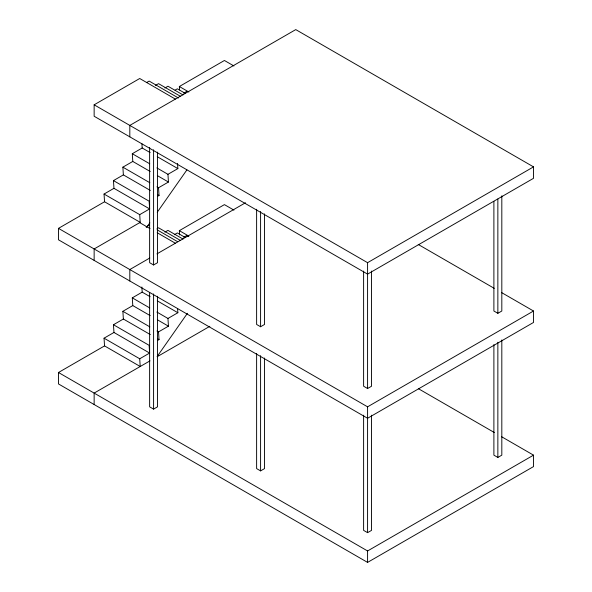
<?xml version="1.0" encoding="UTF-8"?>
<svg xmlns="http://www.w3.org/2000/svg" width="592" height="592" viewBox="0 0 592 592"><rect width="100%" height="100%" fill="white"/><g stroke="black" fill="none" stroke-linecap="round" stroke-linejoin="round"><path stroke-width="0.89" d="M146.646 227.38L149.82 222.844M157.235 212.262L186.88 169.919M157.235 356.399L187.412 313.301M129.811 136.848L129.811 125.408L295.756 29.6L533.518 166.877L533.518 178.31L367.58 274.118L94.143 116.254L94.143 104.814L139.719 78.507L175.38 99.093M146.846 82.399L149.132 81.074L178.451 98.006M155.489 85.411L158.538 83.65L180.73 96.466M164.902 87.986L167.95 86.225L183.009 94.92M179.568 89.947L179.346 86.513L224.42 60.488L233.936 65.978M175.077 90.117L177.363 88.8L185.289 93.373M183.727 93.136L186.776 91.375M150.22 171.51L132.786 161.446L132.29 153.72L142.191 148L150.116 152.573M150.316 190.439L123.373 174.884L122.877 167.159L132.786 161.446M113.96 188.323L104.051 194.043L139.719 214.637L149.621 208.917L113.96 188.323L113.464 180.604L123.373 174.884M501.498 292.529L533.518 311.015L533.518 322.455L367.58 418.263L58.482 239.804L58.482 228.364L104.547 201.768L140.215 222.355L94.143 248.958L94.143 260.391M156.858 167.906L167.95 174.314L177.859 168.594L177.526 163.444M156.954 186.835L158.538 187.753L168.446 182.033L167.95 174.314M157.509 196.352L159.033 195.478L158.538 187.753M146.083 226.98L149.132 225.219M157.013 228.675L158.538 227.794L180.73 240.604M164.902 232.123L167.95 230.369L183.009 239.057M179.62 234.943L179.346 230.651L224.42 204.625L233.936 210.116M174.314 234.698L177.363 232.937L185.289 237.518M183.727 237.274L186.776 235.512L188.36 236.43M149.798 258.008L129.811 269.545L129.811 280.985M156.932 253.887L245.488 202.76M149.621 147.489L149.621 262.685L153.587 264.972L157.546 262.685L157.546 152.1M150.22 315.647L132.786 305.583L132.29 297.857L142.191 292.137L150.116 296.718M150.316 334.584L123.373 319.021L122.877 311.303L132.786 305.583M113.96 332.467L104.051 338.187L139.719 358.774L149.621 353.054L113.96 332.467L113.464 324.742L123.373 319.021M501.542 436.689L533.518 455.152L533.518 466.592L367.58 562.4L58.482 383.942L58.482 372.501L104.547 345.906L140.215 366.5L139.719 358.774M156.858 312.043L167.95 318.452L177.859 312.731L177.585 308.439M156.954 330.98L158.538 331.89L168.446 326.17L167.95 318.452M157.509 340.496L159.033 339.616L158.538 331.89M149.991 360.854L94.143 393.095L94.143 404.536M157.169 356.71L209.827 326.31M94.143 104.814L367.58 262.678L533.518 166.877M256.617 209.265L256.617 324.453L260.584 326.747L264.543 324.453L264.543 213.875M149.621 292.552L149.621 406.822L153.587 409.109L157.546 406.822L157.546 296.237M363.614 271.04L363.614 386.228L367.58 388.515L371.539 386.228L371.539 271.04M493.891 201.354L493.891 311.015L497.857 313.301L501.816 311.015L501.816 195.826M58.482 228.364L367.58 406.822L533.518 311.015M256.617 353.402L256.617 468.598L260.584 470.884L264.543 468.598L264.543 358.012M363.614 415.177L363.614 530.373L367.58 532.659L371.539 530.373L371.539 415.177M493.891 344.574L493.891 455.152L497.857 457.446L501.816 455.152L501.816 339.963M58.482 372.501L367.58 550.96L533.518 455.152M179.346 86.513L188.855 92.004M418.241 244.459L494.29 288.363M157.25 156.695L177.859 168.594M132.29 153.72L149.724 163.784M157.354 175.624L168.446 182.033M122.877 167.159L149.82 182.721M157.45 194.561L159.033 195.478M113.464 180.604L149.132 201.191L149.621 208.917M179.346 230.651L188.855 236.141M157.058 229.792L177.659 241.691M139.719 222.644L150.02 228.593M157.154 232.708L175.38 243.238M418.389 388.685L494.342 432.537M157.25 300.832L177.859 312.731M132.29 297.857L149.724 307.929M157.354 319.769L168.446 326.17M122.877 311.303L149.82 326.858M157.45 338.698L159.033 339.616M113.464 324.742L149.132 345.336L149.621 353.054M141.917 143.708L142.191 148M139.719 214.637L140.215 222.355M141.865 286.994L142.191 292.137M104.051 194.043L104.547 201.768M104.051 338.187L104.547 345.906M497.857 199.03L497.857 313.301M497.857 342.25L497.857 457.446M367.58 262.678L367.58 274.118M367.58 274.244L367.58 388.515M367.58 406.822L367.58 532.659M367.58 550.96L367.58 562.4M260.584 211.551L260.584 326.747M260.584 355.696L260.584 470.884M153.587 149.776L153.587 264.972M153.587 293.921L153.587 409.109"/></g></svg>
